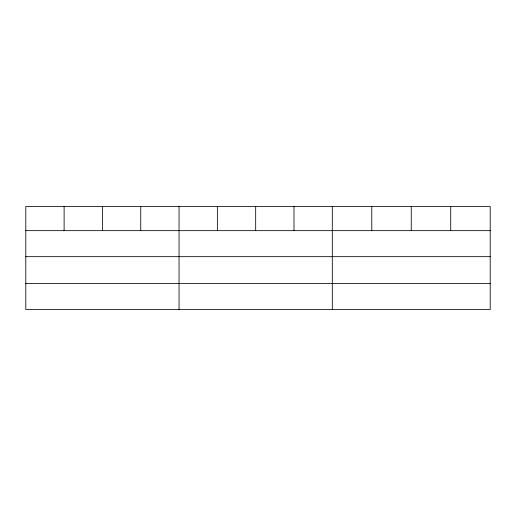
<?xml version="1.0" encoding="UTF-8"?>
<svg xmlns="http://www.w3.org/2000/svg" width="516" height="516" viewBox="0 0 516 516"><rect width="100%" height="100%" fill="white"/><g stroke="black" fill="none" stroke-linecap="round" stroke-linejoin="round"><path stroke-width="0.77" d="M490.2 256.671L490.2 206.523L25.8 206.523L25.8 309.477L490.2 309.477L490.2 256.671L25.8 256.671M25.8 230.658L490.2 230.658M25.8 283.465L490.2 283.465M450.726 206.523L450.726 230.658M411.252 206.523L411.252 230.658M371.778 206.523L371.778 230.658M332.304 206.523L332.304 309.477M293.991 206.523L293.991 230.658M255.678 206.523L255.678 230.658M217.365 206.523L217.365 230.658M179.052 206.523L179.052 309.477M140.739 206.523L140.739 230.658M102.426 206.523L102.426 230.658M64.113 206.523L64.113 230.658"/></g></svg>
